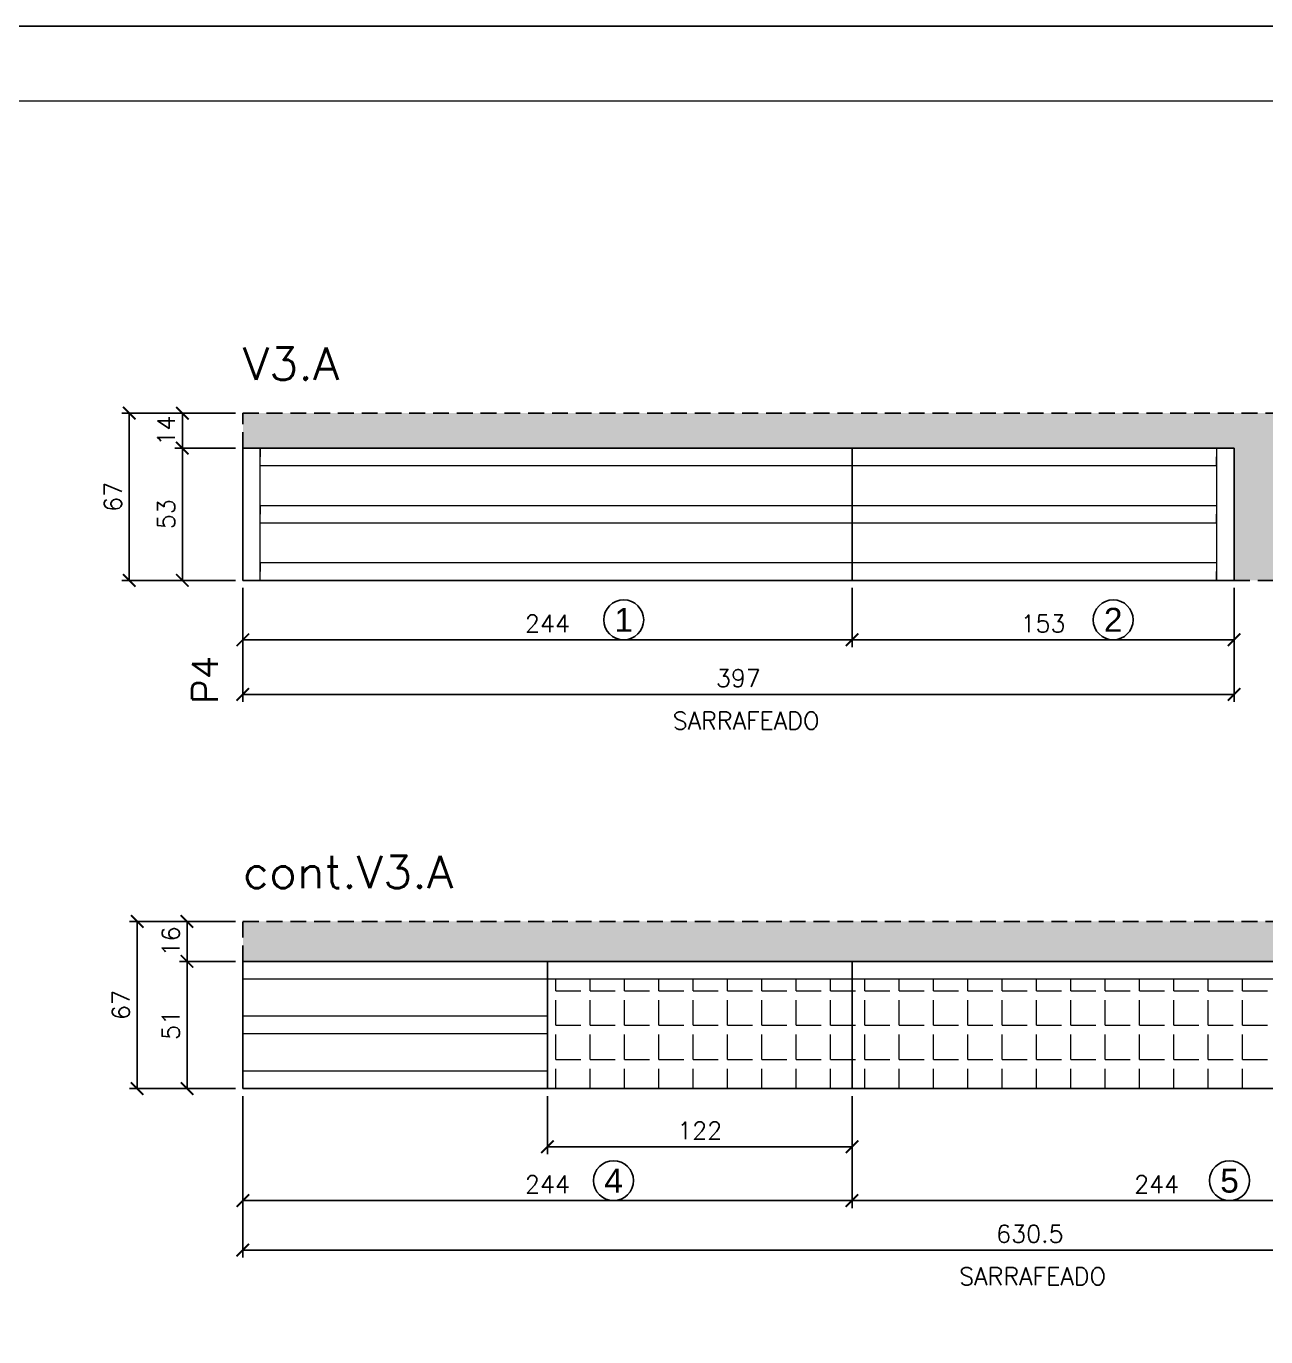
# Model space of a CAD drawing. Extents: x -23436 to 4767, y -4638 to 9755.
# Drawn here: x -16997 to -16501, y 5757 to 6282 of the extents above; entities that cross this region are included whole.
import ezdxf
from ezdxf.enums import TextEntityAlignment as Align

# ---------------------------------------------------------------- set-up
doc = ezdxf.new("R2010")
doc.units = 0
doc.header["$PDMODE"] = 2
doc.header["$PDSIZE"] = 10
doc.linetypes.add('HIDDEN', pattern=[9.525, 6.35, -3.175])
doc.layers.get('0').update_dxf_attribs({"lineweight": 13})
doc.layers.get('Defpoints').update_dxf_attribs({"lineweight": 13})
for name, color, linetype in [('Concreto', 250, 'HIDDEN'), ('Cota', 4, 'Continuous'), ('MB Logo', 255, 'Continuous'), ('Painéis', 200, 'Continuous'), ('Romaneio', 10, 'Continuous')]:
    doc.layers.add(name, color=color, linetype=linetype)
for name, color, linetype, lineweight in [('FOLHA MB', 7, 'Continuous', 13), ('Sarr 2.2x7', 40, 'Continuous', 9), ('Texto Seção', 7, 'Continuous', 15)]:
    doc.layers.add(name, color=color, linetype=linetype, lineweight=lineweight)
doc.layers.add('Laje_Perimetro', color=7, linetype='Continuous', plot=False)
doc.styles.add('ARIAL', font='arial.ttf', dxfattribs={"oblique": 15, "height": 25})
doc.styles.add('REGUA-120', font='ROMANS.shx', dxfattribs={"height": 15})
doc.styles.add('ROMANS', font='romans.shx')
doc.dimstyles.new('Cota Paínel', dxfattribs={"dimtxt": 7, "dimasz": 5, "dimexe": 3, "dimexo": 3, "dimgap": 3, "dimtad": 1, "dimdec": 1, "dimzin": 12, "dimdsep": 46, "dimtxsty": 'ROMANS', "dimblk": 'ARCHTICK', "dimcen": 0, "dimclrd": 4, "dimclre": 4, "dimclrt": 1, "dimadec": 1, "dimazin": 3, "dimtfac": 1, "dimtdec": 1, "dimtmove": 0, "dimatfit": 3, "dimldrblk": 'OBLIQUE', "dimfxl": 1, "dimtolj": 1, "dimtzin": 12, "dimarcsym": 0})
pattern_1 = [(0, (1585.02, -2.883), (0, 13.75), [10, -3.75]), (90, (1585.02, -2.883), (-13.75, 8e-16), [10, -3.75])]

# ---------------------------------------------------------------- blocks, each defined once
blk = doc.blocks.new('A$C169d8357')
at = {"layer": 'FOLHA MB', "color": 1}
for points in [[(0, 1199.94), (0, 149.94), (1485.02, 149.94), (1485.02, 1199.94)], [(70, 1169.94), (70, 179.94), (1455.02, 179.94), (1455.02, 1169.94)]]:
    blk.add_lwpolyline(points, close=True, dxfattribs=at)
blk = doc.blocks.new('_ArchTick')
at = {"color": 0, "linetype": 'ByBlock', "const_width": 0.15}
blk.add_lwpolyline([(-0.5, -0.5), (0.5, 0.5)], dxfattribs=at)
blk = doc.blocks.new('*D207')
at = {"layer": 'Cota', "color": 4, "lineweight": -2, "transparency": 16777216}
for p, q in [((-16788.34, 5853.66), (-16788.34, 5830.36)), ((-16666.34, 5853.66), (-16666.34, 5830.36)), ((-16788.34, 5833.36), (-16666.34, 5833.36))]:
    blk.add_line(p, q, dxfattribs=at)
at = {"layer": 'Defpoints', "color": 0, "transparency": 16777216}
for p in [(-16788.34, 5856.66), (-16666.34, 5856.66), (-16666.34, 5833.36)]:
    blk.add_point(p, dxfattribs=at)
at = {"layer": 'Cota', "color": 4, "lineweight": -2, "transparency": 16777216, "xscale": 5, "yscale": 5, "zscale": 5, "rotation": 180}
blk.add_blockref('_ArchTick', (-16788.34, 5833.36), dxfattribs=at)
at = {"layer": 'Cota', "color": 4, "lineweight": -2, "transparency": 16777216, "xscale": 5, "yscale": 5, "zscale": 5}
blk.add_blockref('_ArchTick', (-16666.34, 5833.36), dxfattribs=at)
at = {"layer": 'Cota', "color": 1, "transparency": 16777216, "insert": (-16727.34, 5839.86), "char_height": 7, "attachment_point": 5, "style": 'ROMANS'}
blk.add_mtext('\\A1;122', dxfattribs=at)
blk = doc.blocks.new('_OBLIQUE')
at = {"color": 0, "linetype": 'ByBlock', "lineweight": -2}
for p, q in [((0, 0), (-1, 0)), ((-0.5, -0.5), (0.5, 0.5))]:
    blk.add_line(p, q, dxfattribs=at)
blk = doc.blocks.new('*D208')
at = {"layer": 'Cota', "color": 4, "lineweight": -2, "transparency": 16777216}
for p, q in [((-16666.34, 5853.66), (-16666.34, 5808.81)), ((-16422.34, 5853.66), (-16422.34, 5808.81)), ((-16666.34, 5811.81), (-16422.34, 5811.81))]:
    blk.add_line(p, q, dxfattribs=at)
at = {"layer": 'Defpoints', "color": 0, "transparency": 16777216}
for p in [(-16666.34, 5856.66), (-16422.34, 5856.66), (-16422.34, 5811.81)]:
    blk.add_point(p, dxfattribs=at)
at = {"layer": 'Cota', "color": 4, "lineweight": -2, "transparency": 16777216, "xscale": 5, "yscale": 5, "zscale": 5, "rotation": 180}
blk.add_blockref('_ArchTick', (-16666.34, 5811.81), dxfattribs=at)
at = {"layer": 'Cota', "color": 4, "lineweight": -2, "transparency": 16777216, "xscale": 5, "yscale": 5, "zscale": 5}
blk.add_blockref('_ArchTick', (-16422.34, 5811.81), dxfattribs=at)
at = {"layer": 'Cota', "color": 1, "transparency": 16777216, "insert": (-16544.34, 5818.31), "char_height": 7, "attachment_point": 5, "style": 'ROMANS'}
blk.add_mtext('\\A1;244', dxfattribs=at)
blk = doc.blocks.new('*D206')
at = {"layer": 'Cota', "color": 4, "lineweight": -2, "transparency": 16777216}
for p, q in [((-16910.34, 5853.66), (-16910.34, 5808.81)), ((-16666.34, 5853.66), (-16666.34, 5808.81)), ((-16666.34, 5811.81), (-16910.34, 5811.81))]:
    blk.add_line(p, q, dxfattribs=at)
at = {"layer": 'Defpoints', "color": 0, "transparency": 16777216}
for p in [(-16910.34, 5856.66), (-16666.34, 5856.66), (-16910.34, 5811.81)]:
    blk.add_point(p, dxfattribs=at)
at = {"layer": 'Cota', "color": 4, "lineweight": -2, "transparency": 16777216, "xscale": 5, "yscale": 5, "zscale": 5, "rotation": 180}
blk.add_blockref('_ArchTick', (-16910.34, 5811.81), dxfattribs=at)
at = {"layer": 'Cota', "color": 4, "lineweight": -2, "transparency": 16777216, "xscale": 5, "yscale": 5, "zscale": 5}
blk.add_blockref('_ArchTick', (-16666.34, 5811.81), dxfattribs=at)
at = {"layer": 'Cota', "color": 1, "transparency": 16777216, "insert": (-16788.34, 5818.31), "char_height": 7, "attachment_point": 5, "style": 'ROMANS'}
blk.add_mtext('\\A1;244', dxfattribs=at)
blk = doc.blocks.new('*D209')
at = {"layer": 'Cota', "color": 4, "lineweight": -2, "transparency": 16777216}
for p, q in [((-16910.34, 6057.26), (-16910.34, 6033.46)), ((-16666.34, 6057.26), (-16666.34, 6033.46)), ((-16910.34, 6036.46), (-16666.34, 6036.46))]:
    blk.add_line(p, q, dxfattribs=at)
at = {"layer": 'Defpoints', "color": 0, "transparency": 16777216}
for p in [(-16910.34, 6060.26), (-16666.34, 6060.26), (-16666.34, 6036.46)]:
    blk.add_point(p, dxfattribs=at)
at = {"layer": 'Cota', "color": 4, "lineweight": -2, "transparency": 16777216, "xscale": 5, "yscale": 5, "zscale": 5, "rotation": 180}
blk.add_blockref('_ArchTick', (-16910.34, 6036.46), dxfattribs=at)
at = {"layer": 'Cota', "color": 4, "lineweight": -2, "transparency": 16777216, "xscale": 5, "yscale": 5, "zscale": 5}
blk.add_blockref('_ArchTick', (-16666.34, 6036.46), dxfattribs=at)
at = {"layer": 'Cota', "color": 1, "transparency": 16777216, "insert": (-16788.34, 6042.96), "char_height": 7, "attachment_point": 5, "style": 'ROMANS'}
blk.add_mtext('\\A1;244', dxfattribs=at)
blk = doc.blocks.new('*D210')
at = {"layer": 'Cota', "color": 4, "lineweight": -2, "transparency": 16777216}
for p, q in [((-16666.34, 6057.26), (-16666.34, 6033.46)), ((-16513.34, 6057.26), (-16513.34, 6033.46)), ((-16666.34, 6036.46), (-16513.34, 6036.46))]:
    blk.add_line(p, q, dxfattribs=at)
at = {"layer": 'Defpoints', "color": 0, "transparency": 16777216}
for p in [(-16666.34, 6060.26), (-16513.34, 6060.26), (-16513.34, 6036.46)]:
    blk.add_point(p, dxfattribs=at)
at = {"layer": 'Cota', "color": 4, "lineweight": -2, "transparency": 16777216, "xscale": 5, "yscale": 5, "zscale": 5, "rotation": 180}
blk.add_blockref('_ArchTick', (-16666.34, 6036.46), dxfattribs=at)
at = {"layer": 'Cota', "color": 4, "lineweight": -2, "transparency": 16777216, "xscale": 5, "yscale": 5, "zscale": 5}
blk.add_blockref('_ArchTick', (-16513.34, 6036.46), dxfattribs=at)
at = {"layer": 'Cota', "color": 1, "transparency": 16777216, "insert": (-16589.84, 6042.96), "char_height": 7, "attachment_point": 5, "style": 'ROMANS'}
blk.add_mtext('\\A1;153', dxfattribs=at)
blk = doc.blocks.new('*D211')
at = {"layer": 'Cota', "color": 4, "lineweight": -2, "transparency": 16777216}
for p, q in [((-16910.34, 6057.26), (-16910.34, 6011.6)), ((-16513.34, 6057.26), (-16513.34, 6011.6)), ((-16910.34, 6014.6), (-16513.34, 6014.6))]:
    blk.add_line(p, q, dxfattribs=at)
at = {"layer": 'Defpoints', "color": 0, "transparency": 16777216}
for p in [(-16910.34, 6060.26), (-16513.34, 6060.26), (-16513.34, 6014.6)]:
    blk.add_point(p, dxfattribs=at)
at = {"layer": 'Cota', "color": 4, "lineweight": -2, "transparency": 16777216, "xscale": 5, "yscale": 5, "zscale": 5, "rotation": 180}
blk.add_blockref('_ArchTick', (-16910.34, 6014.6), dxfattribs=at)
at = {"layer": 'Cota', "color": 4, "lineweight": -2, "transparency": 16777216, "xscale": 5, "yscale": 5, "zscale": 5}
blk.add_blockref('_ArchTick', (-16513.34, 6014.6), dxfattribs=at)
at = {"layer": 'Cota', "color": 1, "transparency": 16777216, "insert": (-16711.84, 6021.1), "char_height": 7, "attachment_point": 5, "style": 'ROMANS'}
blk.add_mtext('\\A1;397', dxfattribs=at)
blk = doc.blocks.new('*D222')
at = {"layer": 'Cota', "color": 4, "lineweight": -2, "transparency": 16777216}
for p, q in [((-16913.34, 5907.66), (-16935.71, 5907.66)), ((-16932.71, 5907.66), (-16932.71, 5856.66)), ((-16913.34, 5856.66), (-16935.71, 5856.66))]:
    blk.add_line(p, q, dxfattribs=at)
at = {"layer": 'Defpoints', "color": 0, "transparency": 16777216}
for p in [(-16910.34, 5907.66), (-16932.71, 5856.66), (-16910.34, 5856.66)]:
    blk.add_point(p, dxfattribs=at)
at = {"layer": 'Cota', "color": 4, "lineweight": -2, "transparency": 16777216, "xscale": 5, "yscale": 5, "zscale": 5}
for p, rotation in [((-16932.71, 5907.66), 90), ((-16932.71, 5856.66), 270)]:
    blk.add_blockref('_ArchTick', p, dxfattribs=dict(at, rotation=rotation))
at = {"layer": 'Cota', "color": 1, "transparency": 16777216, "insert": (-16939.21, 5882.16), "char_height": 7, "attachment_point": 5, "rotation": 90, "style": 'ROMANS'}
blk.add_mtext('\\A1;51', dxfattribs=at)
blk = doc.blocks.new('*D223')
at = {"layer": 'Cota', "color": 4, "lineweight": -2, "transparency": 16777216}
for p, q in [((-16913.34, 5923.66), (-16935.71, 5923.66)), ((-16932.71, 5907.66), (-16932.71, 5923.66)), ((-16913.34, 5907.66), (-16935.71, 5907.66))]:
    blk.add_line(p, q, dxfattribs=at)
at = {"layer": 'Defpoints', "color": 0, "transparency": 16777216}
for p in [(-16932.71, 5923.66), (-16910.34, 5923.66), (-16910.34, 5907.66)]:
    blk.add_point(p, dxfattribs=at)
at = {"layer": 'Cota', "color": 4, "lineweight": -2, "transparency": 16777216, "xscale": 5, "yscale": 5, "zscale": 5}
for p, rotation in [((-16932.71, 5923.66), 90), ((-16932.71, 5907.66), 270)]:
    blk.add_blockref('_ArchTick', p, dxfattribs=dict(at, rotation=rotation))
at = {"layer": 'Cota', "color": 1, "transparency": 16777216, "insert": (-16939.21, 5915.66), "char_height": 7, "attachment_point": 5, "rotation": 90, "style": 'ROMANS'}
blk.add_mtext('\\A1;16', dxfattribs=at)
blk = doc.blocks.new('*D224')
at = {"layer": 'Cota', "color": 4, "lineweight": -2, "transparency": 16777216}
for p, q in [((-16913.34, 5923.66), (-16955.68, 5923.66)), ((-16952.68, 5856.66), (-16952.68, 5923.66)), ((-16913.34, 5856.66), (-16955.68, 5856.66))]:
    blk.add_line(p, q, dxfattribs=at)
at = {"layer": 'Defpoints', "color": 0, "transparency": 16777216}
for p in [(-16952.68, 5923.66), (-16910.34, 5923.66), (-16910.34, 5856.66)]:
    blk.add_point(p, dxfattribs=at)
at = {"layer": 'Cota', "color": 4, "lineweight": -2, "transparency": 16777216, "xscale": 5, "yscale": 5, "zscale": 5}
for p, rotation in [((-16952.68, 5923.66), 90), ((-16952.68, 5856.66), 270)]:
    blk.add_blockref('_ArchTick', p, dxfattribs=dict(at, rotation=rotation))
at = {"layer": 'Cota', "color": 1, "transparency": 16777216, "insert": (-16959.18, 5890.16), "char_height": 7, "attachment_point": 5, "rotation": 90, "style": 'ROMANS'}
blk.add_mtext('\\A1;67', dxfattribs=at)
blk = doc.blocks.new('*D225')
at = {"layer": 'Cota', "color": 4, "lineweight": -2, "transparency": 16777216}
for p, q in [((-16913.34, 6113.26), (-16937.56, 6113.26)), ((-16934.56, 6113.26), (-16934.56, 6060.26)), ((-16913.34, 6060.26), (-16937.56, 6060.26))]:
    blk.add_line(p, q, dxfattribs=at)
at = {"layer": 'Defpoints', "color": 0, "transparency": 16777216}
for p in [(-16910.34, 6113.26), (-16934.56, 6060.26), (-16910.34, 6060.26)]:
    blk.add_point(p, dxfattribs=at)
at = {"layer": 'Cota', "color": 4, "lineweight": -2, "transparency": 16777216, "xscale": 5, "yscale": 5, "zscale": 5}
for p, rotation in [((-16934.56, 6113.26), 90), ((-16934.56, 6060.26), 270)]:
    blk.add_blockref('_ArchTick', p, dxfattribs=dict(at, rotation=rotation))
at = {"layer": 'Cota', "color": 1, "transparency": 16777216, "insert": (-16941.06, 6086.76), "char_height": 7, "attachment_point": 5, "rotation": 90, "style": 'ROMANS'}
blk.add_mtext('\\A1;53', dxfattribs=at)
blk = doc.blocks.new('*D226')
at = {"layer": 'Cota', "color": 4, "lineweight": -2, "transparency": 16777216}
for p, q in [((-16913.34, 6127.26), (-16937.56, 6127.26)), ((-16934.56, 6113.26), (-16934.56, 6127.26)), ((-16913.34, 6113.26), (-16937.56, 6113.26))]:
    blk.add_line(p, q, dxfattribs=at)
at = {"layer": 'Defpoints', "color": 0, "transparency": 16777216}
for p in [(-16934.56, 6127.26), (-16910.34, 6127.26), (-16910.34, 6113.26)]:
    blk.add_point(p, dxfattribs=at)
at = {"layer": 'Cota', "color": 4, "lineweight": -2, "transparency": 16777216, "xscale": 5, "yscale": 5, "zscale": 5}
for p, rotation in [((-16934.56, 6127.26), 90), ((-16934.56, 6113.26), 270)]:
    blk.add_blockref('_ArchTick', p, dxfattribs=dict(at, rotation=rotation))
at = {"layer": 'Cota', "color": 1, "transparency": 16777216, "insert": (-16941.06, 6120.26), "char_height": 7, "attachment_point": 5, "rotation": 90, "style": 'ROMANS'}
blk.add_mtext('\\A1;14', dxfattribs=at)
blk = doc.blocks.new('*D227')
at = {"layer": 'Cota', "color": 4, "lineweight": -2, "transparency": 16777216}
for p, q in [((-16913.34, 6127.26), (-16958.87, 6127.26)), ((-16955.87, 6060.26), (-16955.87, 6127.26)), ((-16913.34, 6060.26), (-16958.87, 6060.26))]:
    blk.add_line(p, q, dxfattribs=at)
at = {"layer": 'Defpoints', "color": 0, "transparency": 16777216}
for p in [(-16955.87, 6127.26), (-16910.34, 6127.26), (-16910.34, 6060.26)]:
    blk.add_point(p, dxfattribs=at)
at = {"layer": 'Cota', "color": 4, "lineweight": -2, "transparency": 16777216, "xscale": 5, "yscale": 5, "zscale": 5}
for p, rotation in [((-16955.87, 6127.26), 90), ((-16955.87, 6060.26), 270)]:
    blk.add_blockref('_ArchTick', p, dxfattribs=dict(at, rotation=rotation))
at = {"layer": 'Cota', "color": 1, "transparency": 16777216, "insert": (-16962.37, 6093.76), "char_height": 7, "attachment_point": 5, "rotation": 90, "style": 'ROMANS'}
blk.add_mtext('\\A1;67', dxfattribs=at)
blk = doc.blocks.new('*D233')
at = {"layer": 'Cota', "color": 4, "lineweight": -2, "transparency": 16777216}
for p, q in [((-16910.34, 5853.66), (-16910.34, 5788.98)), ((-16279.84, 5853.66), (-16279.84, 5788.98)), ((-16279.84, 5791.98), (-16910.34, 5791.98))]:
    blk.add_line(p, q, dxfattribs=at)
at = {"layer": 'Defpoints', "color": 0, "transparency": 16777216}
for p in [(-16910.34, 5856.66), (-16279.84, 5856.66), (-16910.34, 5791.98)]:
    blk.add_point(p, dxfattribs=at)
at = {"layer": 'Cota', "color": 4, "lineweight": -2, "transparency": 16777216, "xscale": 5, "yscale": 5, "zscale": 5, "rotation": 180}
blk.add_blockref('_ArchTick', (-16910.34, 5791.98), dxfattribs=at)
at = {"layer": 'Cota', "color": 4, "lineweight": -2, "transparency": 16777216, "xscale": 5, "yscale": 5, "zscale": 5}
blk.add_blockref('_ArchTick', (-16279.84, 5791.98), dxfattribs=at)
at = {"layer": 'Cota', "color": 1, "transparency": 16777216, "insert": (-16595.09, 5798.48), "char_height": 7, "attachment_point": 5, "style": 'ROMANS'}
blk.add_mtext('\\A1;630.5', dxfattribs=at)

msp = doc.modelspace()

# ---------------------------------------------------------------- hatches: boundary and pattern name
at = {"true_color": 0x636466}
h = msp.add_hatch(dxfattribs=at)
h.set_pattern_fill('ANGLE', color=251, scale=50)
h.set_pattern_definition(pattern_1)
h.paths.add_polyline_path([(-16666.34, 5900.66), (-16788.34, 5900.66), (-16788.34, 5856.66), (-16666.34, 5856.66)])
h = msp.add_hatch(dxfattribs=at)
h.set_pattern_fill('ANGLE', color=251, scale=50)
h.set_pattern_definition(pattern_1)
h.paths.add_polyline_path([(-16422.34, 5900.66), (-16666.34, 5900.66), (-16666.34, 5856.66), (-16422.34, 5856.66)])
at = {"layer": 'Concreto'}
h = msp.add_hatch(dxfattribs=at)
h.set_pattern_fill('AR-CONC', color=256, scale=2.5)
h.set_pattern_definition([(50, (1585.02, -4e-12), (17.931505, -1.568803), [1.875, -20.625]), (355, (1585.02, -4e-12), (-3.468783, 18.804803), [1.5, -16.5]), (100.45144, (1586.515, -0.13), (14.462721, 17.236), [1.593505, -17.528553]), (46.1842, (1585.02, 5), (26.681033, -4.137982), [2.8125, -30.9375]), (96.63564, (1587.244, 4.655), (23.36655, 24.352965), [2.39026, -26.292844]), (351.18416, (1585.02, 5), (23.36655, 24.352965), [2.25, -24.75]), (21, (1587.52, 3.75), (14.922676, -10.065472), [1.875, -20.625]), (326, (1587.52, 3.75), (6.082883, 18.128751), [1.5, -16.5]), (71.45144, (1588.764, 2.911), (21.00556, 8.063279), [1.593505, -17.528553]), (37.5, (1585.0204, -4e-12), (0.3039964, 8.3223463), [0, -16.3, 0, -16.75, 0, -16.5625]), (7.5, (1585.02, -4e-12), (6.5767384, 9.860293), [0, -9.55, 0, -15.925, 0, -6.3125]), (327.5, (1579.4454, -4e-12), (13.345561, -0.5638718), [0, -6.25, 0, -19.5, 0, -25.875]), (317.5, (1576.945, -4e-12), (14.579654, 2.5026246), [0, -8.125, 0, -12.95, 0, -18.375])])
h.paths.add_polyline_path([(-16491.34, 6111.26), (-16480.34, 6111.26), (-16225.84, 6111.26), (-16225.84, 6127.26), (-16910.34, 6127.26), (-16910.34, 6113.26), (-16903.34, 6113.26), (-16516.34, 6113.26), (-16513.34, 6113.26), (-16513.34, 6060.26), (-16491.34, 6060.26)])
h = msp.add_hatch(dxfattribs=at)
h.set_pattern_fill('AR-CONC', color=256, scale=2.5)
h.set_pattern_definition([(50, (1585.02, -2.883), (17.931505, -1.568803), [1.875, -20.625]), (355, (1585.02, -2.883), (-3.468783, 18.804803), [1.5, -16.5]), (100.45144, (1586.515, -3.013), (14.462721, 17.236), [1.593505, -17.528553]), (46.1842, (1585.02, 2.117), (26.681033, -4.137982), [2.8125, -30.9375]), (96.63564, (1587.244, 1.773), (23.36655, 24.352965), [2.39026, -26.292844]), (351.18416, (1585.02, 2.117), (23.36655, 24.352965), [2.25, -24.75]), (21, (1587.52, 0.867), (14.922676, -10.065472), [1.875, -20.625]), (326, (1587.52, 0.867), (6.082883, 18.128751), [1.5, -16.5]), (71.45144, (1588.764, 0.029), (21.00556, 8.063279), [1.593505, -17.528553]), (37.5, (1585.0204, -2.8826), (0.3039964, 8.3223463), [0, -16.3, 0, -16.75, 0, -16.5625]), (7.5, (1585.02, -2.883), (6.5767384, 9.860293), [0, -9.55, 0, -15.925, 0, -6.3125]), (327.5, (1579.4454, -2.8826), (13.345561, -0.5638718), [0, -6.25, 0, -19.5, 0, -25.875]), (317.5, (1576.945, -2.883), (14.579654, 2.5026246), [0, -8.125, 0, -12.95, 0, -18.375])])
h.paths.add_polyline_path([(-16395.34, 5906.66), (-16279.84, 5906.66), (-16279.84, 5856.66), (-16205.84, 5856.66), (-16205.84, 5870.66), (-16252.84, 5870.66), (-16252.84, 5935.66), (-16279.84, 5935.66), (-16279.84, 5918.66), (-16395.34, 5918.66), (-16395.34, 5923.66), (-16910.34, 5923.66), (-16910.34, 5907.66), (-16422.34, 5907.66), (-16422.34, 5900.66), (-16422.34, 5869.66), (-16395.34, 5869.66)])

# ---------------------------------------------------------------- linework, layer by layer
for p, q in [((-16910.34, 6127.26), (-16225.84, 6127.26)), ((-16910.34, 6113.26), (-16910.34, 6127.26)), ((-16513.34, 6060.26), (-16491.34, 6060.26)), ((-16910.34, 5923.66), (-16395.34, 5923.66)), ((-16910.34, 5907.66), (-16910.34, 5923.66))]:
    msp.add_line(p, q, dxfattribs=at)
at = {"layer": 'Laje_Perimetro'}
msp.add_lwpolyline([(-16021.36, 6282.26), (-17506.38, 6282.26), (-17506.38, 5232.26), (-16021.36, 5232.26)], close=True, dxfattribs=at)
at = {"layer": 'Painéis'}
for p, q in [((-16910.34, 6113.26), (-16513.34, 6113.26)), ((-16910.34, 6060.26), (-16910.34, 6113.26)), ((-16666.34, 6060.26), (-16666.34, 6113.26)), ((-16513.34, 6060.26), (-16513.34, 6113.26)), ((-16910.34, 6060.26), (-16513.34, 6060.26)), ((-16910.34, 5907.66), (-16422.34, 5907.66)), ((-16910.34, 5907.66), (-16910.34, 5856.66)), ((-16788.34, 5907.66), (-16788.34, 5856.66)), ((-16666.34, 5907.66), (-16666.34, 5856.66)), ((-16910.34, 5856.66), (-16279.84, 5856.66))]:
    msp.add_line(p, q, dxfattribs=at)
at = {"layer": 'Romaneio'}
for centre in [(-16757.79, 6044.46), (-16561.74, 6044.46), (-16761.87, 5819.81), (-16515.13, 5819.81)]:
    msp.add_circle(centre, 8, dxfattribs=at)
at = {"layer": 'Sarr 2.2x7', "color": 50}
for p, q in [((-16910.34, 6060.26), (-16910.34, 6113.26)), ((-16910.34, 6113.26), (-16906.84, 6113.26)), ((-16903.34, 6113.26), (-16906.84, 6113.26)), ((-16903.34, 6060.26), (-16903.34, 6113.26)), ((-16903.34, 6113.26), (-16903.34, 6109.76)), ((-16903.34, 6113.26), (-16520.34, 6113.26)), ((-16520.34, 6113.26), (-16516.84, 6113.26)), ((-16520.34, 6113.26), (-16520.34, 6060.26)), ((-16520.34, 6113.26), (-16520.34, 6109.76)), ((-16513.34, 6113.26), (-16516.84, 6113.26)), ((-16513.34, 6113.26), (-16513.34, 6060.26)), ((-16903.34, 6106.26), (-16903.34, 6109.76)), ((-16903.34, 6106.26), (-16520.34, 6106.26)), ((-16520.34, 6106.26), (-16520.34, 6109.76)), ((-16903.34, 6090.26), (-16903.34, 6086.76)), ((-16903.34, 6090.26), (-16520.34, 6090.26)), ((-16520.34, 6090.26), (-16520.34, 6086.76)), ((-16903.34, 6083.26), (-16903.34, 6086.76)), ((-16520.34, 6083.26), (-16520.34, 6086.76)), ((-16903.34, 6083.26), (-16520.34, 6083.26)), ((-16520.34, 6067.26), (-16903.34, 6067.26)), ((-16903.34, 6067.26), (-16903.34, 6063.76)), ((-16903.34, 6060.26), (-16903.34, 6063.76)), ((-16520.34, 6067.26), (-16520.34, 6063.76)), ((-16520.34, 6060.26), (-16520.34, 6063.76)), ((-16910.34, 6060.26), (-16906.84, 6060.26)), ((-16903.34, 6060.26), (-16906.84, 6060.26)), ((-16520.34, 6060.26), (-16903.34, 6060.26)), ((-16520.34, 6060.26), (-16516.84, 6060.26)), ((-16513.34, 6060.26), (-16516.84, 6060.26)), ((-16910.34, 5907.66), (-16910.34, 5904.16)), ((-16910.34, 5907.66), (-16422.34, 5907.66)), ((-16910.34, 5900.66), (-16910.34, 5904.16)), ((-16910.34, 5900.66), (-16422.34, 5900.66)), ((-16788.34, 5885.66), (-16910.34, 5885.66)), ((-16910.34, 5885.66), (-16910.34, 5882.16)), ((-16788.34, 5885.66), (-16788.34, 5882.16)), ((-16910.34, 5878.66), (-16910.34, 5882.16)), ((-16788.34, 5878.66), (-16788.34, 5882.16)), ((-16788.34, 5878.66), (-16910.34, 5878.66)), ((-16788.34, 5863.66), (-16910.34, 5863.66)), ((-16910.34, 5863.66), (-16910.34, 5860.16)), ((-16910.34, 5856.66), (-16910.34, 5860.16)), ((-16788.34, 5863.66), (-16788.34, 5860.16)), ((-16788.34, 5856.66), (-16788.34, 5860.16)), ((-16788.34, 5856.66), (-16910.34, 5856.66))]:
    msp.add_line(p, q, dxfattribs=at)

# ---------------------------------------------------------------- block references
at = {"layer": 'MB Logo'}
msp.add_blockref('A$C169d8357', (-17506.38, 5082.32), dxfattribs=at)

# ---------------------------------------------------------------- texts
at = {"layer": 'Painéis', "color": 1, "char_height": 7, "attachment_point": 5, "style": 'ROMANS'}
for insert in [(-16708.77, 6004.08), (-16594.02, 5781.46)]:
    msp.add_mtext('\\A1;SARRAFEADO', dxfattribs=dict(at, insert=insert))
at = {"layer": 'Romaneio', "color": 0, "style": 'ARIAL'}
for s, p in [('1', (-16757.79, 6044.46)), ('2', (-16561.74, 6044.46)), ('4', (-16761.87, 5819.81)), ('5', (-16515.13, 5819.81))]:
    msp.add_text(s, height=9.6, dxfattribs=at).set_placement(p, align=Align.MIDDLE_CENTER)
at = {"layer": 'Texto Seção', "style": 'REGUA-120', "width": 1.05}
for s, p in [('V3.A', (-16910.34, 6140.58)), ('cont.V3.A', (-16910.34, 5936.99))]:
    msp.add_text(s, height=13, dxfattribs=at).set_placement(p)
msp.add_text('P4', height=10.4, rotation=90, dxfattribs=at).set_placement((-16920.31, 6010.86))

# ---------------------------------------------------------------- dimensions: what is measured, and where the dimension line sits
at = {"layer": 'Cota'}
for base, p1, p2, picture, middle in [((-16955.87, 6127.26), (-16910.34, 6060.26), (-16910.34, 6127.26), '*D227', (-16962.37, 6093.76)), ((-16934.56, 6060.26), (-16910.34, 6113.26), (-16910.34, 6060.26), '*D225', (-16941.06, 6086.76)), ((-16952.68, 5923.66), (-16910.34, 5856.66), (-16910.34, 5923.66), '*D224', (-16959.18, 5890.16)), ((-16932.71, 5856.66), (-16910.34, 5907.66), (-16910.34, 5856.66), '*D222', (-16939.21, 5882.16))]:
    dim = msp.add_linear_dim(base=base, p1=p1, p2=p2, angle=90, dimstyle='Cota Paínel', dxfattribs=at)
    dim.commit()
    dim.dimension.update_dxf_attribs({"geometry": picture, "text_midpoint": middle})
for base, p1, p2, picture, middle in [((-16934.56, 6127.26), (-16910.34, 6113.26), (-16910.34, 6127.26), '*D226', (-16934.56, 6120.26)), ((-16932.71, 5923.66), (-16910.34, 5907.66), (-16910.34, 5923.66), '*D223', (-16932.71, 5915.66))]:
    dim = msp.add_linear_dim(base=base, p1=p1, p2=p2, angle=90, dimstyle='Cota Paínel', dxfattribs=at)
    dim.commit()
    dim.dimension.update_dxf_attribs({"geometry": picture, "text_midpoint": middle, "dimtype": 160})
for base, p1, p2, picture, middle in [((-16666.34, 6036.46), (-16910.34, 6060.26), (-16666.34, 6060.26), '*D209', (-16788.34, 6042.96)), ((-16513.34, 6014.6), (-16910.34, 6060.26), (-16513.34, 6060.26), '*D211', (-16711.84, 6021.1)), ((-16513.34, 6036.46), (-16666.34, 6060.26), (-16513.34, 6060.26), '*D210', (-16589.84, 6042.96)), ((-16910.34, 5811.81), (-16666.34, 5856.66), (-16910.34, 5856.66), '*D206', (-16788.34, 5818.31)), ((-16910.34, 5791.98), (-16279.84, 5856.66), (-16910.34, 5856.66), '*D233', (-16595.09, 5798.48)), ((-16666.34, 5833.36), (-16788.34, 5856.66), (-16666.34, 5856.66), '*D207', (-16727.34, 5839.86))]:
    dim = msp.add_linear_dim(base=base, p1=p1, p2=p2, dimstyle='Cota Paínel', dxfattribs=at)
    dim.commit()
    dim.dimension.update_dxf_attribs({"geometry": picture, "text_midpoint": middle})
dim = msp.add_linear_dim(base=(-16422.34, 5811.81), p1=(-16666.34, 5856.66), p2=(-16422.34, 5856.66), dimstyle='Cota Paínel', override={"dimtmove": 1}, dxfattribs=at)
dim.commit()
dim.dimension.update_dxf_attribs({"geometry": '*D208', "text_midpoint": (-16544.34, 5818.31)})

doc.saveas('drawing.dxf')
